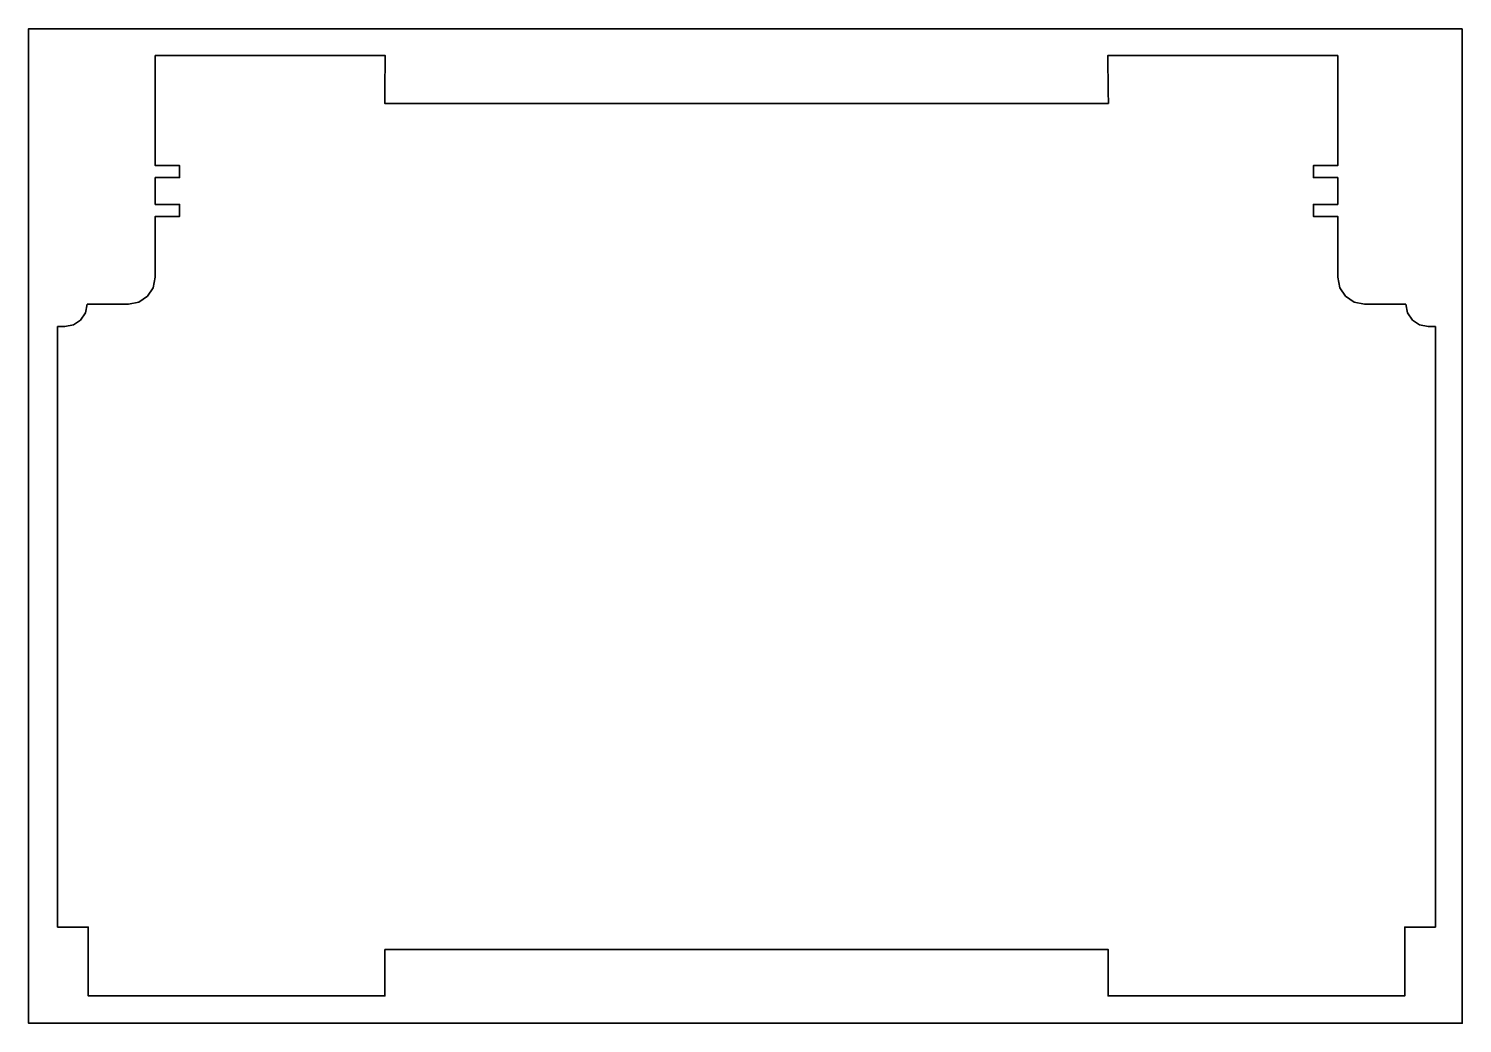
# Model space of a CAD drawing. Header units: millimetres. Extents: x -162 to 372, y -36 to 333.
import ezdxf

# ---------------------------------------------------------------- set-up
doc = ezdxf.new("R2010")
doc.units = ezdxf.units.MM
doc.header["$MEASUREMENT"] = 0
doc.layers.get('0').update_dxf_attribs({"lineweight": 0})
doc.layers.add('Safety', color=7, linetype='Continuous', lineweight=0)

msp = doc.modelspace()

# ---------------------------------------------------------------- linework, layer by layer
at = {"color": 18, "lineweight": 35, "true_color": 0x000000}
msp.add_lwpolyline([(-29.08, -8.89), (-29.08, -13.21), (-29.08, -17.53), (-29.08, -21.85), (-29.08, -26.17), (-56.66, -26.17), (-84.23, -26.17), (-111.81, -26.17), (-139.38, -26.17), (-139.38, -19.78), (-139.38, -13.39), (-139.38, -7), (-139.38, -0.61), (-142.24, -0.61), (-145.1, -0.61), (-147.95, -0.61), (-150.81, -0.61), (-150.81, 55.2), (-150.81, 111), (-150.81, 166.8), (-150.81, 222.61), (-150.14, 222.61), (-149.48, 222.61), (-148.81, 222.61), (-148.14, 222.61), (-144.89, 223.26), (-142.24, 225.05), (-140.45, 227.7), (-139.8, 230.95), (-139.8, 230.95), (-139.8, 230.95), (-139.8, 230.95), (-139.8, 230.95), (-135.97, 230.95), (-132.14, 230.95), (-128.31, 230.95), (-124.49, 230.95), (-120.59, 231.74), (-117.41, 233.88), (-115.27, 237.06), (-114.49, 240.95), (-114.49, 246.61), (-114.49, 252.26), (-114.49, 257.91), (-114.49, 263.57), (-112.23, 263.57), (-109.97, 263.57), (-107.71, 263.57), (-105.45, 263.57), (-105.45, 264.68), (-105.45, 265.79), (-105.45, 266.9), (-105.45, 268.02), (-107.71, 268.02), (-109.97, 268.02), (-112.23, 268.02), (-114.49, 268.02), (-114.49, 270.52), (-114.49, 273.02), (-114.49, 275.53), (-114.49, 278.03), (-112.23, 278.03), (-109.97, 278.03), (-107.71, 278.03), (-105.45, 278.03), (-105.45, 279.14), (-105.45, 280.25), (-105.45, 281.37), (-105.45, 282.48), (-107.71, 282.48), (-109.97, 282.48), (-112.23, 282.48), (-114.49, 282.48), (-114.49, 292.7), (-114.49, 302.93), (-114.49, 313.15), (-114.49, 323.38), (-93.11, 323.38), (-71.73, 323.38), (-50.35, 323.38), (-28.97, 323.38), (-29.02, 318.92), (-29.07, 314.47), (-29.12, 310.02), (-29.18, 305.57), (38.1, 305.57), (105.38, 305.57), (172.65, 305.57), (239.93, 305.57), (239.88, 310.02), (239.83, 314.47), (239.78, 318.92), (239.72, 323.38), (261.1, 323.38), (282.48, 323.38), (303.86, 323.38), (325.24, 323.38), (325.24, 313.15), (325.24, 302.93), (325.24, 292.7), (325.24, 282.48), (322.98, 282.48), (320.72, 282.48), (318.46, 282.48), (316.2, 282.48), (316.2, 281.37), (316.2, 280.25), (316.2, 279.14), (316.2, 278.03), (318.46, 278.03), (320.72, 278.03), (322.98, 278.03), (325.24, 278.03), (325.24, 275.53), (325.24, 273.02), (325.24, 270.52), (325.24, 268.02), (322.98, 268.02), (320.72, 268.02), (318.46, 268.02), (316.2, 268.02), (316.2, 266.9), (316.2, 265.79), (316.2, 264.68), (316.2, 263.57), (318.46, 263.57), (320.72, 263.57), (322.98, 263.57), (325.24, 263.57), (325.24, 257.91), (325.24, 252.26), (325.24, 246.61), (325.24, 240.95), (326.03, 237.06), (328.17, 233.88), (331.35, 231.74), (335.24, 230.95), (339.07, 230.95), (342.9, 230.95), (346.72, 230.95), (350.55, 230.95), (350.55, 230.95), (350.55, 230.95), (350.55, 230.95), (350.55, 230.95), (351.21, 227.7), (353, 225.05), (355.65, 223.26), (358.9, 222.61), (359.56, 222.61), (360.23, 222.61), (360.9, 222.61), (361.56, 222.61), (361.56, 166.8), (361.56, 111), (361.56, 55.2), (361.56, -0.61), (358.71, -0.61), (355.85, -0.61), (352.99, -0.61), (350.13, -0.61), (350.13, -7), (350.13, -13.39), (350.13, -19.78), (350.13, -26.17), (322.56, -26.17), (294.99, -26.17), (267.41, -26.17), (239.84, -26.17), (239.84, -21.85), (239.84, -17.53), (239.84, -13.21), (239.84, -8.89), (172.61, -8.89), (105.38, -8.89), (38.15, -8.89)], close=True, dxfattribs=at)
at = {"layer": 'Safety', "color": 18, "lineweight": 35, "true_color": 0x000000}
msp.add_lwpolyline([(371.56, 333.38), (-161.57, 333.38), (-161.57, -36.38), (371.56, -36.38)], close=True, dxfattribs=at)

doc.saveas('drawing.dxf')
